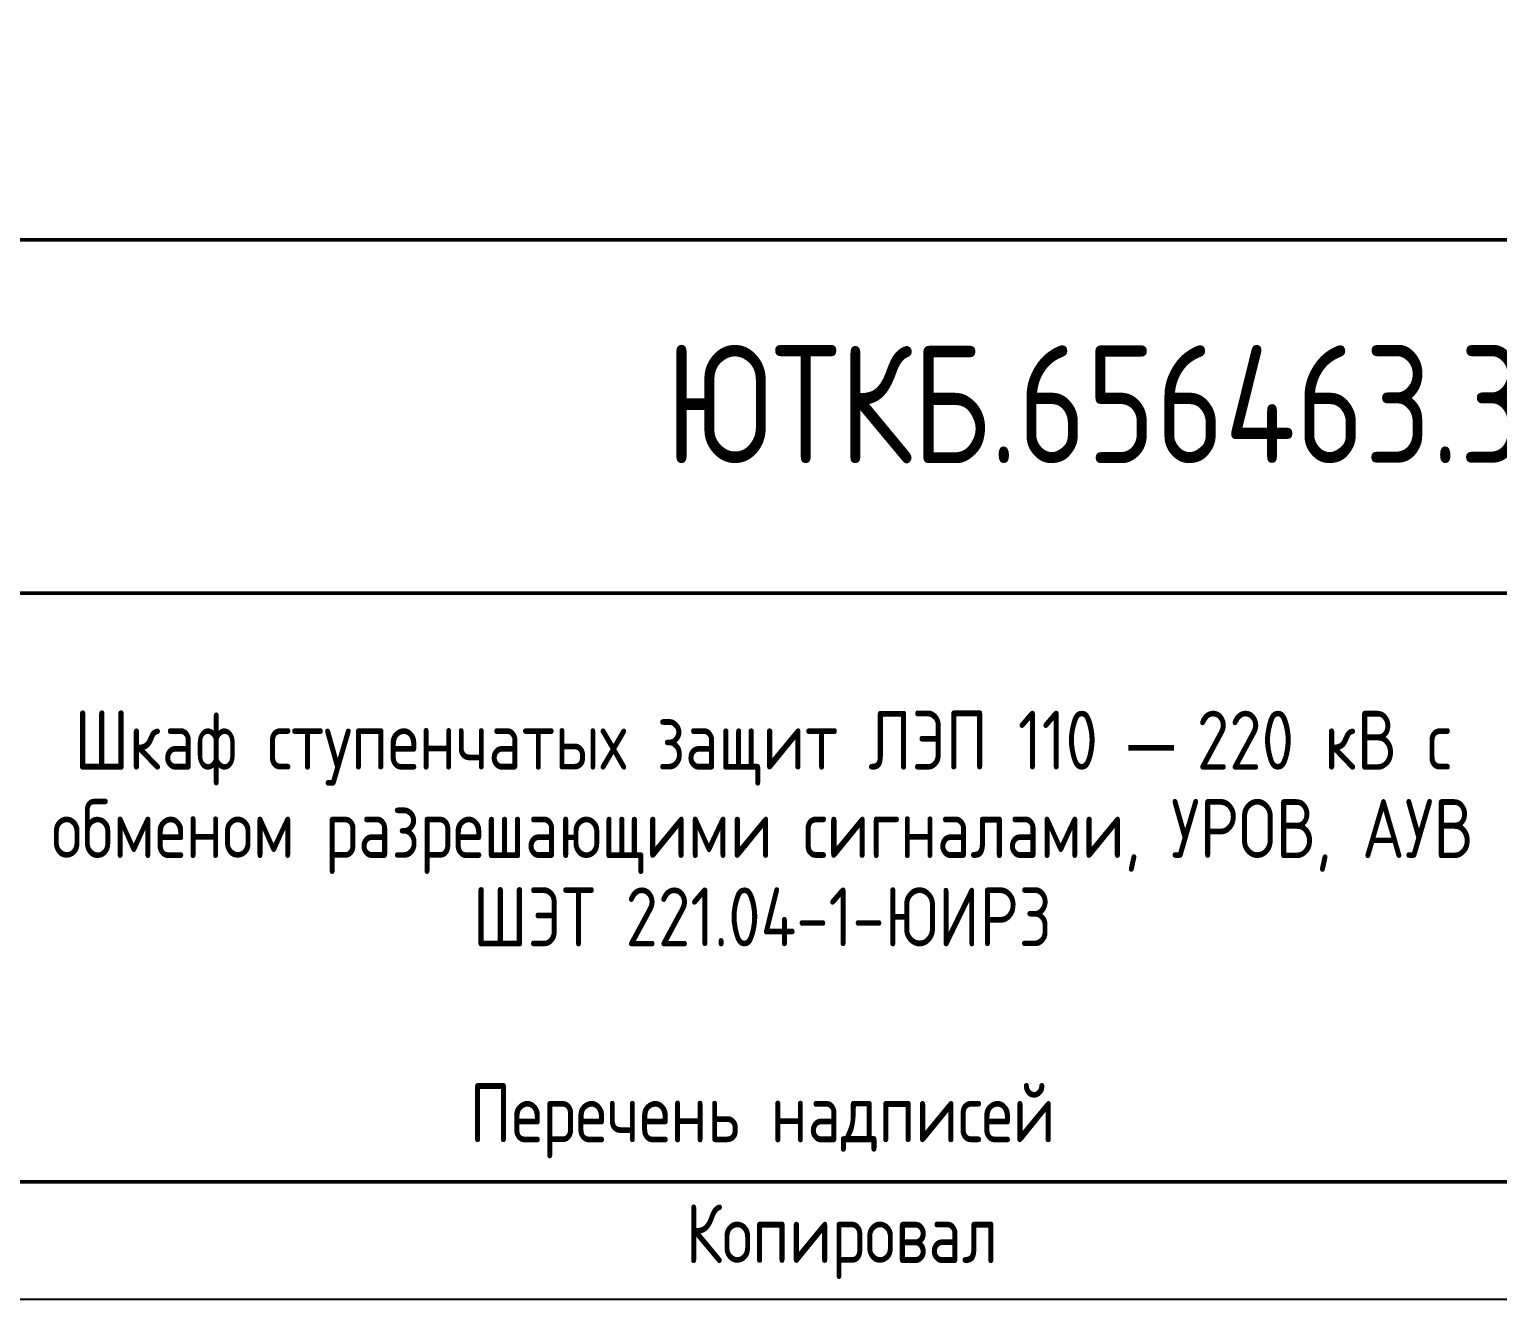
# Model space of a CAD drawing. Header units: millimetres. Extents: x -840 to 1557, y 0 to 584.
# Drawn here: x -751.1 to -688.8, y -0.1 to 53.8 of the extents above; entities that cross this region are included whole.
import ezdxf

# ---------------------------------------------------------------- set-up
doc = ezdxf.new("R2010")
doc.units = ezdxf.units.MM
doc.styles.add('Gost_type_A', font='GOST_A.TTF')

# ---------------------------------------------------------------- blocks, each defined once
blk = doc.blocks.new('Формат_А4')
blk.add_lwpolyline([(0, 297), (0, 0), (-210, 0), (-210, 297)], close=True)
at = {"lineweight": 50}
blk.add_lwpolyline([(-190, 292), (-5, 292), (-5, 5), (-190, 5)], close=True, dxfattribs=at)
blk = doc.blocks.new('Штамп большой нижний текстовый')
at = {"lineweight": 50}
for points in [[(-120, 25), (0, 25), (0, 40), (-120, 40)], [(-120, 25), (-50, 25), (-50, 0), (-120, 0)]]:
    blk.add_lwpolyline(points, close=True, dxfattribs=at)
at = {"insert": (-75, -2.535), "char_height": 2.5, "width": 13.12023, "attachment_point": 6, "style": 'Gost_type_A'}
blk.add_mtext('Копировал', dxfattribs=at)

msp = doc.modelspace()

# ---------------------------------------------------------------- block references
at = {"color": 1}
for name, p in [('Формат_А4', (-630, -0.12)), ('Штамп большой нижний текстовый', (-635, 4.88))]:
    msp.add_blockref(name, p, dxfattribs=at)

# ---------------------------------------------------------------- texts
at = {"style": 'Gost_type_A'}
for s, insert, char_height, width, attachment_point in [('ЮТКБ.656463.300-041Д1', (-695, 37.38), 5, 120, 5), ('Перечень надписей', (-720, 5.88), 2.5, 70, 8)]:
    msp.add_mtext(s, dxfattribs=dict(at, insert=insert, char_height=char_height, width=width, attachment_point=attachment_point))
at = {"insert": (-720, 19.88), "char_height": 2.5, "width": 68, "attachment_point": 5, "line_spacing_factor": 0.9, "style": 'Gost_type_A'}
msp.add_mtext('Шкаф ступенчатых защит ЛЭП 110 {\\fArial|b0|i0|c204|p34;– }220 кВ с обменом разрешающими сигналами, УРОВ, АУВ\\PШЭТ 221.04-1-ЮИРЗ ', dxfattribs=at)

doc.saveas('drawing.dxf')
